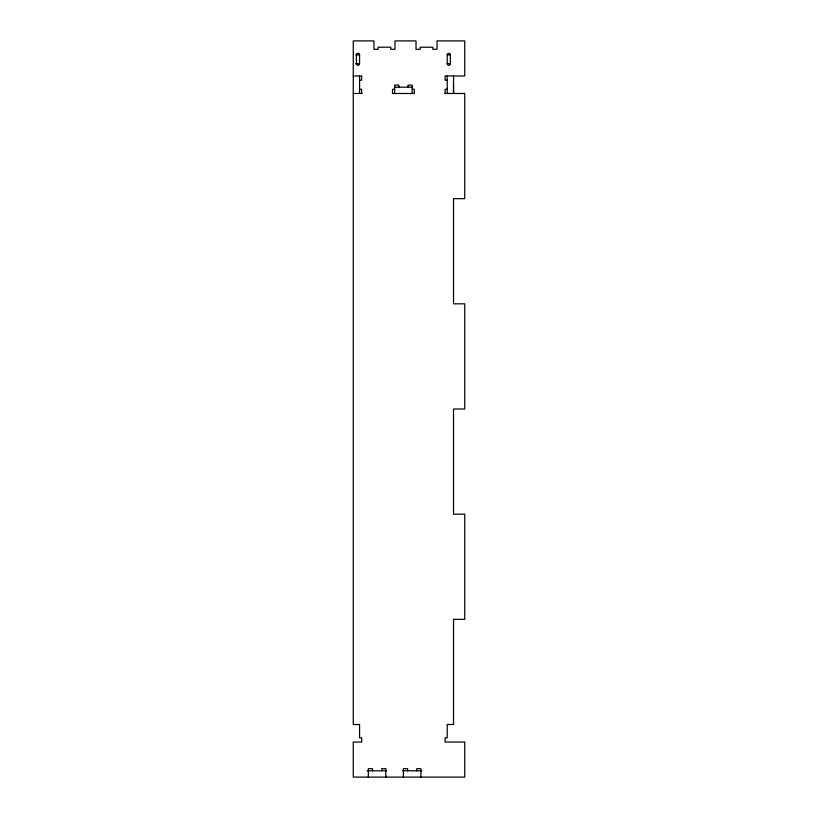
<?xml version="1.0" encoding="UTF-8"?>
<svg xmlns="http://www.w3.org/2000/svg" width="818" height="818" viewBox="0 0 818 818"><rect width="100%" height="100%" fill="white"/><g stroke="black" fill="none" stroke-linecap="round" stroke-linejoin="round"><path stroke-width="1.23" d="M453.55 93.487L453.55 85.072M355.779 54.918L359.572 54.918M447.241 54.918L450.401 54.918M355.779 63.692L359.572 63.692L359.572 54.663A1.186 1.186 0 0 0 359.306 53.916L358.846 53.548A1.841 1.841 0 0 0 357.006 53.63L356.771 53.814A1.207 1.207 0 0 0 356.413 54.663L356.413 63.692A1.575 1.575 0 0 0 357.987 65.266A1.575 1.575 0 0 0 359.572 63.692M447.241 63.692L450.401 63.692L450.37 54.663A1.186 1.186 0 0 0 450.104 53.916L449.644 53.548A1.841 1.841 0 0 0 447.804 53.63L447.569 53.814A1.207 1.207 0 0 0 447.211 54.663L447.211 63.692A1.575 1.575 0 0 0 448.785 65.266A1.575 1.575 0 0 0 450.37 63.692M353.264 75.962L361.668 75.962L361.668 80.164L359.572 80.164M447.211 80.164L445.104 80.164L445.104 75.962L464.736 75.962L464.736 40.9L437.047 40.9L437.047 49.315L432.834 49.315L432.834 47.209L420.217 47.209L420.217 49.315L416.014 49.315L416.014 40.9L394.982 40.9L394.982 49.315L390.769 49.315L390.769 47.209L378.151 47.209L378.151 49.315L373.938 49.315L373.938 40.9L353.264 40.9L353.264 724.513L359.572 724.513L359.572 737.836L361.668 737.836L361.668 742.038L353.264 742.038L353.264 777.1L464.736 777.1L464.736 742.038L445.104 742.038L445.104 737.836L447.211 737.836L447.211 724.513L453.52 724.513L453.52 619.338L464.736 619.338L464.736 514.174L453.52 514.174L453.52 409L464.736 409L464.736 303.826L453.52 303.826L453.52 198.662L464.736 198.662L464.736 93.487L444.757 93.487M394.644 87.178L412.17 87.178M359.572 89.274L361.668 89.274L361.668 93.487M394.644 89.274L392.538 89.274L392.538 93.487L414.276 93.487L414.276 89.274L412.17 89.274M447.211 89.274L445.104 89.274L445.104 93.487M353.264 93.487L362.057 93.487M367.19 770.791L386.239 770.791M402.753 770.791L421.812 770.791M453.55 75.962L453.54 93.487M447.241 75.962L447.231 93.487M420.922 777.1L420.922 768.685L416.71 768.685L416.71 770.791M412.17 93.487L412.17 85.072L407.967 85.072L407.967 87.178M407.599 770.791L407.599 768.685L403.386 768.685L403.386 777.1M398.847 87.178L398.847 85.072L394.644 85.072L394.644 93.487M385.861 777.1L385.861 768.685L381.658 768.685L381.658 770.791M372.538 770.791L372.538 768.685L368.335 768.685L368.335 777.1M359.572 75.962L359.583 93.487"/></g></svg>
